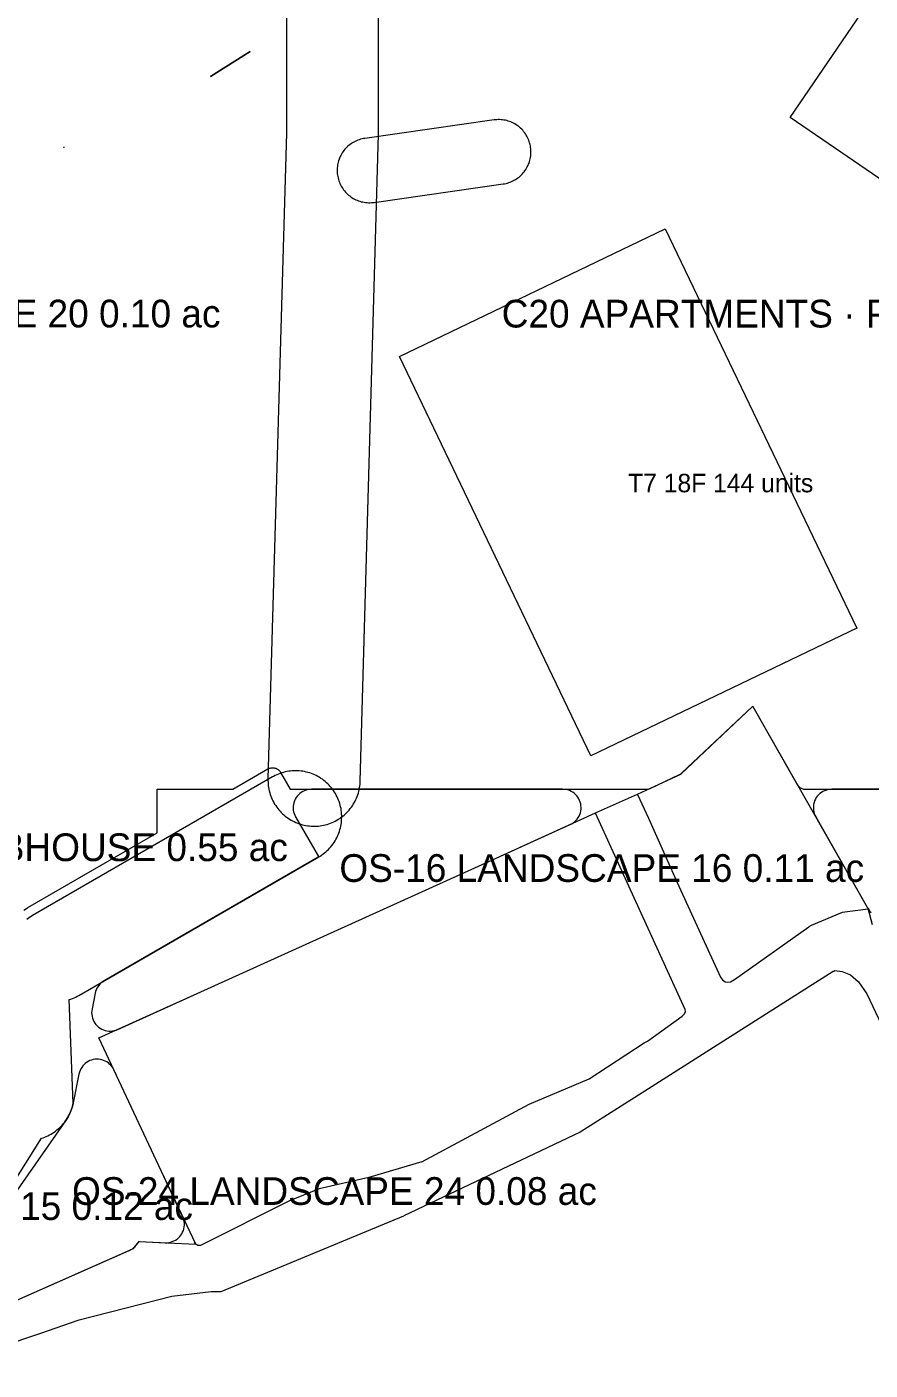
# Model space of a CAD drawing. Extents: x 32 to 940, y -21 to 684.
# Drawn here: x 645.9 to 737.3, y 27.1 to 172.5 of the extents above; entities that cross this region are included whole.
import ezdxf

# ---------------------------------------------------------------- set-up
doc = ezdxf.new("R2010")
doc.units = 0
for name, color, linetype, lineweight in [('BUILDING-APARTMENTS', 1, 'Continuous', 0), ('GREEN-LANDSCAPE', 3, 'Continuous', 0), ('ROAD-EXISTING', 2, 'Continuous', 0), ('ROAD-PRIMARY', 1, 'Continuous', 0), ('ROAD-SECONDARY', 1, 'Continuous', 0), ('SITE-BOUNDARY', 7, 'Continuous', 0), ('TEXT-PLOT', 7, 'Continuous', 0), ('TEXT-ZONE', 7, 'Continuous', 0), ('ZONE-APARTMENTS', 1, 'Continuous', 0)]:
    doc.layers.add(name, color=color, linetype=linetype, lineweight=lineweight)

msp = doc.modelspace()

# ---------------------------------------------------------------- linework, layer by layer
at = {"layer": 'BUILDING-APARTMENTS'}
for points in [[(768.16, 135.67), (728.58, 162.74), (746.62, 189.13), (786.2, 162.06)], [(735.81, 107.45), (706.99, 93.62), (686.24, 136.84), (715.06, 150.68)]]:
    msp.add_lwpolyline(points, close=True, dxfattribs=at)
at = {"layer": 'GREEN-LANDSCAPE'}
msp.add_lwpolyline([(652.9, 65.81), (652.91, 65.61), (652.94, 65.42), (652.99, 65.22), (653.06, 65.04), (653.15, 64.86), (653.25, 64.69), (653.37, 64.53), (653.51, 64.38), (653.66, 64.25), (653.82, 64.14), (653.99, 64.04), (654.17, 63.95), (654.36, 63.89), (654.56, 63.85), (654.76, 63.82), (654.96, 63.82), (655.15, 63.83), (655.35, 63.87), (655.54, 63.92), (655.73, 64), (664.34, 67.9), (664.34, 67.9), (664.34, 67.9), (696.32, 82.36), (704.76, 86.18), (704.93, 86.27), (705.09, 86.37), (705.24, 86.49), (705.38, 86.63), (705.51, 86.77), (705.62, 86.93), (705.72, 87.1), (705.8, 87.28), (705.86, 87.46), (705.9, 87.65), (705.93, 87.84), (705.93, 88.04), (705.92, 88.23), (705.89, 88.42), (705.84, 88.61), (705.77, 88.79), (705.68, 88.96), (705.58, 89.13), (705.46, 89.28), (705.33, 89.43), (705.19, 89.56), (705.03, 89.67), (704.86, 89.77), (704.69, 89.85), (704.51, 89.92), (704.32, 89.96), (704.13, 89.99), (703.93, 90), (676.73, 90), (676.53, 89.99), (676.34, 89.96), (676.14, 89.91), (675.96, 89.84), (675.78, 89.76), (675.61, 89.65), (675.45, 89.53), (675.3, 89.4), (675.17, 89.25), (675.05, 89.09), (674.95, 88.91), (674.87, 88.73), (674.81, 88.54), (674.76, 88.35), (674.74, 88.15), (674.73, 87.95), (674.75, 87.75), (674.78, 87.56), (674.84, 87.36), (674.91, 87.18), (675, 87), (677.47, 82.71), (677.5, 82.67), (677.46, 82.64), (654.24, 69.25), (654.08, 69.15), (653.94, 69.03), (653.8, 68.9), (653.67, 68.76), (653.56, 68.61), (653.47, 68.45), (653.39, 68.27), (653.33, 68.1), (653.28, 67.91), (652.94, 66.21), (652.91, 66.01)], close=True, dxfattribs=at)
for points in [[(752.14, 90), (733.1, 90), (732.9, 89.99), (732.7, 89.96), (732.51, 89.91), (732.32, 89.84), (732.14, 89.76), (731.97, 89.65), (731.81, 89.53), (731.67, 89.4), (731.53, 89.25), (731.42, 89.09), (731.32, 88.92), (731.24, 88.74), (731.17, 88.55), (731.13, 88.35), (731.1, 88.16), (731.1, 87.96), (731.11, 87.76), (731.14, 87.56), (731.2, 87.37), (731.27, 87.19), (731.36, 87.01), (736.97, 77.17), (736.98, 77.15), (736.99, 77.14), (736.99, 77.14), (737, 77.11), (737.1, 76.94), (737.22, 76.78), (737.35, 76.64)], [(643.82, 34.27), (656.98, 40.08), (657.15, 40.16), (657.31, 40.26), (657.46, 40.38), (657.6, 40.5), (657.73, 40.64), (658.02, 41), (658.04, 41.03), (658.05, 41.04), (658.06, 41.04), (658.08, 41.04), (660.86, 40.91), (661.06, 40.91), (661.25, 40.93), (661.45, 40.97), (661.63, 41.02), (661.81, 41.1), (661.99, 41.19), (662.15, 41.3), (662.3, 41.43), (662.44, 41.56), (662.56, 41.72), (662.67, 41.88), (662.76, 42.05), (662.84, 42.23), (662.9, 42.42), (662.93, 42.61), (662.95, 42.81), (662.95, 43), (662.93, 43.2), (662.89, 43.39), (662.84, 43.58), (662.76, 43.76), (662.76, 43.76), (660.46, 48.63), (660.46, 48.63), (655.31, 59.63), (655.22, 59.8), (655.11, 59.96), (654.99, 60.11), (654.85, 60.25), (654.71, 60.37), (654.55, 60.48), (654.38, 60.57), (654.2, 60.65), (654.02, 60.71), (653.83, 60.75), (653.64, 60.78), (653.45, 60.78), (653.25, 60.77), (653.06, 60.73), (652.88, 60.68), (652.7, 60.62), (652.53, 60.53), (652.36, 60.43), (652.21, 60.31), (652.07, 60.18), (651.94, 60.04), (651.83, 59.88), (651.73, 59.72), (651.65, 59.54), (651.58, 59.36), (651.53, 59.17), (650.91, 56.04), (650.9, 55.99), (650.79, 55.57), (650.76, 55.47), (650.62, 55.08), (650.57, 54.99), (650.39, 54.62), (650.34, 54.53), (650.11, 54.15), (650.08, 54.11), (636.96, 35.37)]]:
    msp.add_lwpolyline(points, dxfattribs=at)
at = {"layer": 'ROAD-EXISTING'}
for points in [[(712.05, 89.44), (713.22, 86.88)], [(717.21, 66.14), (707.5, 87.42)], [(713.22, 86.88), (716.36, 79.92)], [(716.36, 79.92), (721.05, 69.66)], [(734.23, 76.65), (730.87, 75.24)], [(737.03, 77), (734.23, 76.65)], [(722.56, 69.4), (730.61, 75.12)], [(730.87, 75.24), (730.61, 75.12)], [(733.25, 70.28), (719.9, 61.79)], [(733.25, 70.28), (733.41, 70.38)], [(733.41, 70.38), (734.21, 70.28)], [(734.21, 70.28), (735.13, 69.91)], [(735.13, 69.91), (735.99, 69.14)], [(721.05, 69.66), (721.24, 69.36)], [(721.24, 69.36), (721.54, 69.16)], [(721.54, 69.16), (721.83, 69.11)], [(721.83, 69.11), (722.13, 69.15)], [(722.13, 69.15), (722.56, 69.4)], [(735.99, 69.14), (736.91, 67.84)], [(736.91, 67.84), (741.32, 58.45)], [(716.87, 65.43), (717.15, 65.68)], [(717.15, 65.68), (717.24, 65.92)], [(717.24, 65.92), (717.21, 66.14)], [(713.12, 62.73), (716.87, 65.43)], [(712.78, 62.53), (713.12, 62.73)], [(706.81, 58.66), (712.78, 62.53)], [(719.9, 61.79), (713.24, 57.58)], [(700.31, 55.89), (706.81, 58.66)], [(713.24, 57.58), (705.83, 52.86)], [(688.67, 49.66), (700.31, 55.89)], [(705.83, 52.86), (686.72, 43.8)], [(688.67, 49.66), (682.94, 47.98)], [(677.57, 46.73), (674.34, 45.45)], [(682.94, 47.98), (677.57, 46.73)], [(674.34, 45.45), (664.71, 40.6)], [(666.94, 35.64), (686.72, 43.8)], [(664.18, 40.76), (664.06, 40.98)], [(664.4, 40.6), (664.18, 40.76)], [(664.71, 40.6), (664.4, 40.6)], [(651.54, 32.55), (661.58, 35.13)], [(661.58, 35.13), (665.85, 35.64)], [(665.85, 35.64), (666.94, 35.64)], [(647.28, 31.08), (651.54, 32.55)], [(635.45, 27.11), (647.28, 31.08)]]:
    msp.add_lwpolyline(points, dxfattribs=at)
at = {"layer": 'ROAD-PRIMARY'}
for points in [[(674, 311), (674, 161.07), (672, 91.14), (672, 90.95), (672.01, 90.76), (672.02, 90.57), (672.04, 90.38), (672.07, 90.19), (672.1, 90), (672.14, 89.81), (672.19, 89.62), (672.25, 89.44), (672.31, 89.26), (672.38, 89.08), (672.46, 88.9), (672.55, 88.73), (672.64, 88.56), (672.73, 88.39), (672.84, 88.23), (672.95, 88.07), (673.06, 87.92), (673.18, 87.77), (673.31, 87.63), (673.44, 87.49), (673.58, 87.35), (673.72, 87.22), (673.87, 87.1), (674.02, 86.98), (674.18, 86.87), (674.34, 86.77), (674.51, 86.67), (674.67, 86.57), (674.85, 86.49), (675.02, 86.41), (675.2, 86.34), (675.38, 86.27), (675.56, 86.21), (675.75, 86.16), (675.93, 86.11), (676.12, 86.08), (676.31, 86.05), (676.5, 86.03), (676.7, 86.01), (676.89, 86), (677.08, 86), (677.27, 86.01), (677.47, 86.02), (677.66, 86.04), (677.85, 86.07), (678.03, 86.11), (678.22, 86.15), (678.41, 86.2), (678.59, 86.26), (678.77, 86.33), (678.95, 86.4), (679.13, 86.47), (679.3, 86.56), (679.47, 86.65), (679.63, 86.75), (679.79, 86.85), (679.95, 86.97), (680.11, 87.08), (680.25, 87.2), (680.4, 87.33), (680.54, 87.47), (680.67, 87.6), (680.8, 87.75), (680.92, 87.9), (681.04, 88.05), (681.15, 88.21), (681.25, 88.37), (681.35, 88.53), (681.44, 88.7), (681.53, 88.88), (681.6, 89.05), (681.68, 89.23), (681.74, 89.41), (681.8, 89.59), (681.85, 89.78), (681.89, 89.97), (681.93, 90.16), (681.96, 90.35), (681.98, 90.54), (681.99, 90.73), (682, 90.86), (684, 160.93), (684, 311)], [(636.1, 34.13), (647.45, 52.22), (647.63, 52.27), (647.82, 52.34), (647.99, 52.41), (648.17, 52.49), (648.34, 52.58), (648.51, 52.67), (648.67, 52.77), (648.83, 52.88), (648.99, 52.99), (649.14, 53.11), (649.29, 53.23), (649.43, 53.36), (649.57, 53.5), (649.7, 53.64), (649.83, 53.78), (649.95, 53.93), (650.06, 54.09), (650.17, 54.24), (650.27, 54.41), (650.37, 54.57), (650.46, 54.74), (650.54, 54.92), (650.62, 55.09), (650.69, 55.27), (650.75, 55.45), (650.81, 55.64), (650.86, 55.82), (650.9, 56.01), (650.9, 56.02), (650.45, 67.22), (650.63, 67.28), (650.82, 67.34), (650.99, 67.42), (651.17, 67.5), (651.34, 67.58), (651.5, 67.67), (677.5, 82.67), (677.66, 82.77), (677.82, 82.87), (677.98, 82.99), (678.13, 83.1), (678.28, 83.23), (678.42, 83.36), (678.56, 83.49), (678.69, 83.63), (678.82, 83.77), (678.94, 83.92), (679.06, 84.08), (679.17, 84.23), (679.27, 84.4), (679.37, 84.56), (679.46, 84.73), (679.54, 84.91), (679.62, 85.08), (679.69, 85.26), (679.75, 85.44), (679.81, 85.63), (679.86, 85.81), (679.9, 86), (679.93, 86.19), (679.96, 86.38), (679.98, 86.57), (679.99, 86.76), (680, 86.95), (680, 87.15), (679.99, 87.34), (679.97, 87.53), (679.95, 87.72), (679.92, 87.91), (679.88, 88.1), (679.83, 88.29), (679.78, 88.47), (679.72, 88.66), (679.65, 88.83), (679.58, 89.01), (679.5, 89.19), (679.41, 89.36), (679.32, 89.53), (679.22, 89.69), (679.11, 89.85), (679, 90.01), (678.88, 90.16), (678.75, 90.3), (678.62, 90.45), (678.49, 90.58), (678.35, 90.71), (678.2, 90.84), (678.05, 90.96), (677.9, 91.08), (677.74, 91.18), (677.57, 91.29), (677.41, 91.38), (677.24, 91.47), (677.07, 91.55), (676.89, 91.63), (676.71, 91.7), (676.53, 91.76), (676.34, 91.82), (676.16, 91.86), (675.97, 91.91), (675.78, 91.94), (675.59, 91.97), (675.4, 91.98), (675.21, 92), (675.01, 92), (674.82, 92), (674.63, 91.99), (674.44, 91.97), (674.25, 91.94), (674.06, 91.91), (673.87, 91.87), (673.68, 91.82), (673.5, 91.77), (673.32, 91.71), (673.14, 91.64), (672.96, 91.56), (672.78, 91.48), (672.61, 91.39), (672.5, 91.33), (646.5, 76.33), (646.34, 76.23), (646.18, 76.13), (646.02, 76.01), (645.87, 75.9)]]:
    msp.add_lwpolyline(points, dxfattribs=at)
at = {"layer": 'ROAD-SECONDARY'}
msp.add_lwpolyline([(683.21, 153.51), (683.37, 153.52), (683.5, 153.53), (697.5, 155.53), (697.65, 155.56), (697.8, 155.59), (697.96, 155.63), (698.11, 155.68), (698.26, 155.73), (698.4, 155.79), (698.54, 155.86), (698.68, 155.93), (698.82, 156.01), (698.95, 156.09), (699.08, 156.19), (699.21, 156.28), (699.33, 156.38), (699.44, 156.49), (699.55, 156.6), (699.66, 156.72), (699.76, 156.84), (699.85, 156.97), (699.94, 157.1), (700.02, 157.23), (700.1, 157.37), (700.17, 157.51), (700.23, 157.66), (700.29, 157.8), (700.34, 157.95), (700.38, 158.1), (700.42, 158.26), (700.45, 158.41), (700.47, 158.57), (700.49, 158.72), (700.5, 158.88), (700.5, 159.04), (700.49, 159.2), (700.48, 159.35), (700.46, 159.51), (700.44, 159.66), (700.4, 159.82), (700.36, 159.97), (700.32, 160.12), (700.26, 160.27), (700.2, 160.41), (700.13, 160.56), (700.06, 160.7), (699.98, 160.83), (699.9, 160.97), (699.8, 161.09), (699.71, 161.22), (699.61, 161.34), (699.5, 161.45), (699.38, 161.56), (699.27, 161.67), (699.14, 161.77), (699.02, 161.86), (698.89, 161.95), (698.75, 162.03), (698.61, 162.1), (698.47, 162.18), (698.33, 162.24), (698.18, 162.29), (698.03, 162.34), (697.88, 162.39), (697.73, 162.42), (697.57, 162.45), (697.42, 162.47), (697.26, 162.49), (697.1, 162.5), (696.95, 162.5), (696.79, 162.49), (696.63, 162.48), (696.5, 162.47), (682.5, 160.47), (682.35, 160.44), (682.2, 160.41), (682.04, 160.37), (681.89, 160.32), (681.74, 160.27), (681.6, 160.21), (681.46, 160.14), (681.32, 160.07), (681.18, 159.99), (681.05, 159.91), (680.92, 159.81), (680.79, 159.72), (680.67, 159.62), (680.56, 159.51), (680.45, 159.4), (680.34, 159.28), (680.24, 159.16), (680.15, 159.03), (680.06, 158.9), (679.98, 158.77), (679.9, 158.63), (679.83, 158.49), (679.77, 158.34), (679.71, 158.2), (679.66, 158.05), (679.62, 157.9), (679.58, 157.74), (679.55, 157.59), (679.53, 157.43), (679.51, 157.28), (679.5, 157.12), (679.5, 156.96), (679.51, 156.8), (679.52, 156.65), (679.54, 156.49), (679.56, 156.34), (679.6, 156.18), (679.64, 156.03), (679.68, 155.88), (679.74, 155.73), (679.8, 155.59), (679.87, 155.44), (679.94, 155.3), (680.02, 155.17), (680.1, 155.03), (680.2, 154.91), (680.29, 154.78), (680.39, 154.66), (680.5, 154.55), (680.62, 154.44), (680.73, 154.33), (680.86, 154.23), (680.98, 154.14), (681.11, 154.05), (681.25, 153.97), (681.39, 153.9), (681.53, 153.82), (681.67, 153.76), (681.82, 153.71), (681.97, 153.66), (682.12, 153.61), (682.27, 153.58), (682.43, 153.55), (682.58, 153.53), (682.74, 153.51), (682.9, 153.5), (683.05, 153.5)], close=True, dxfattribs=at)
at = {"layer": 'SITE-BOUNDARY'}
for points in [[(665.77, 167.15), (670.08, 169.87), (665.77, 167.15)], [(649.87, 159.49), (649.93, 159.52), (649.93, 159.52), (649.93, 159.52)]]:
    msp.add_lwpolyline(points, close=True, dxfattribs=at)
msp.add_lwpolyline([(643.81, 34.27), (657.42, 40.27), (658.04, 41.03), (658.05, 41.04), (658.06, 41.04), (664.18, 40.76), (660.46, 48.63), (653.69, 63.07), (653.69, 63.07), (664.34, 67.9), (664.34, 67.9), (696.32, 82.36), (707.51, 87.43), (707.51, 87.43), (712.05, 89.45), (716.74, 91.65), (724.52, 98.97), (724.53, 98.98), (724.54, 98.97), (736.98, 77.15), (736.99, 77.14), (736.99, 77.12), (737.48, 75.36)], dxfattribs=at)
at = {"layer": 'ZONE-APARTMENTS'}
for points in [[(665.77, 167.15), (665.79, 167.17), (666.62, 167.69), (670.06, 169.86), (670.08, 169.87), (670.06, 169.86), (665.79, 167.17), (665.77, 167.15)], [(649.87, 159.49), (649.89, 159.5), (649.91, 159.51), (649.93, 159.52), (649.93, 159.52), (649.93, 159.52), (649.91, 159.51), (649.89, 159.5)]]:
    msp.add_lwpolyline(points, close=True, dxfattribs=at)
msp.add_lwpolyline([(645.56, 76.92), (645.96, 77.17), (646, 77.2), (660, 85.27), (660, 89.98), (660, 90), (660.02, 90), (668.19, 90), (672, 92.2), (672.09, 92.24), (672.18, 92.28), (672.27, 92.3), (672.37, 92.32), (672.47, 92.33), (672.57, 92.33), (672.66, 92.32), (672.76, 92.3), (672.85, 92.27), (672.94, 92.23), (673.03, 92.18), (673.11, 92.12), (673.19, 92.06), (673.25, 91.99), (673.31, 91.91), (673.37, 91.83), (674.42, 90), (713, 90), (713.11, 90.01), (713.22, 90.02), (713.32, 90.05), (713.43, 90.09), (716.59, 91.58), (716.68, 91.63), (716.77, 91.69), (716.85, 91.76), (719.86, 94.59), (724.51, 98.96), (724.52, 98.97), (724.53, 98.98), (724.54, 98.97), (724.54, 98.96), (729.36, 90.5), (729.42, 90.42), (729.47, 90.35), (729.54, 90.28), (729.61, 90.22), (729.69, 90.16), (729.77, 90.11), (729.86, 90.07), (729.95, 90.04), (730.04, 90.02), (730.14, 90), (730.23, 90), (756.55, 90)], dxfattribs=at)

# ---------------------------------------------------------------- texts
at = {"layer": 'TEXT-PLOT'}
msp.add_text('T7 18F 144 units', height=2, dxfattribs=at).set_placement((711.02, 122.15))
at = {"layer": 'TEXT-ZONE'}
for s, p in [('OS-20 LANDSCAPE 20 0.10 ac', (610, 140)), ('C20 APARTMENTS · PHASE 4 4.32 ac', (697.33, 139.99)), ('C14 APARTMENT CLUBHOUSE 0.55 ac', (600.59, 82.22)), ('OS-16 LANDSCAPE 16 0.11 ac', (679.74, 79.97)), ('OS-24 LANDSCAPE 24 0.08 ac', (650.78, 45)), ('OS-15 LANDSCAPE 15 0.12 ac', (607.02, 43.37))]:
    msp.add_text(s, height=3, dxfattribs=at).set_placement(p)

doc.saveas('drawing.dxf')
